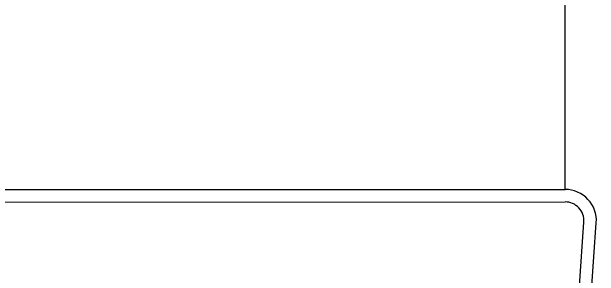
# Model space of a CAD drawing. Extents: x 39751 to 116307, y -36149 to -14965.
# Drawn here: x 44301.7 to 44490, y -33982 to -33897.3 of the extents above; entities that cross this region are included whole.
import ezdxf

# ---------------------------------------------------------------- set-up
doc = ezdxf.new("R2010")
doc.units = 0
doc.header["$LTSCALE"] = 1500
doc.layers.add('confinea', color=3, linetype='Continuous')
doc.styles.get("Standard").update_dxf_attribs({"font": 'gbenor.shx', "width": 0.9, "bigfont": 'gbcbig.shx'})
doc.dimstyles.get("Standard").update_dxf_attribs({"dimtxt": 3.5, "dimasz": 3, "dimexe": 1, "dimexo": 0, "dimgap": 1, "dimtad": 1, "dimdec": 0, "dimdsep": 46, "dimtxsty": 'Standard', "dimblk": 'CLOSED', "dimcen": 0, "dimadec": 0, "dimazin": 2, "dimtfac": 1, "dimtdec": 0, "dimtofl": 0, "dimtmove": 2, "dimatfit": 3, "dimldrblk": 'NONE', "dimfxl": 0.18, "dimtolj": 1, "dimtzin": 0, "dimarcsym": 0})

msp = doc.modelspace()

# ---------------------------------------------------------------- linework, layer by layer
for p, q in [((44479.11, -33954.18), (44479.11, -33249.02)), ((43743.64, -33954.42), (44479.11, -33954.18)), ((43743.64, -33958.42), (44479.11, -33958.18)), ((44486.65, -33958.18), (44486.65, -33958.18)), ((44476.2, -34090.48), (44485.1, -33964.61)), ((44480.19, -34090.76), (44489.09, -33964.89))]:
    msp.add_line(p, q)
for radius in [10, 6]:
    msp.add_arc((44479.11, -33964.18), radius, 355.9553, 90.0183)

# ---------------------------------------------------------------- leaders
at = {"layer": 'confinea', "annotation_type": 0, "has_hookline": 1, "hookline_direction": 0, "text_width": 4073.82}
msp.add_leader([(44975.89, -33701.69), (43802.02, -35939.5), (44732.85, -35934.81)], dimstyle='Standard', override={"dimscale": 50, "dimgap": 1, "dimtad": 0, "dimldrblk": 'DotBlank', "dimarcsym": 1}, dxfattribs=at)

doc.saveas('drawing.dxf')
